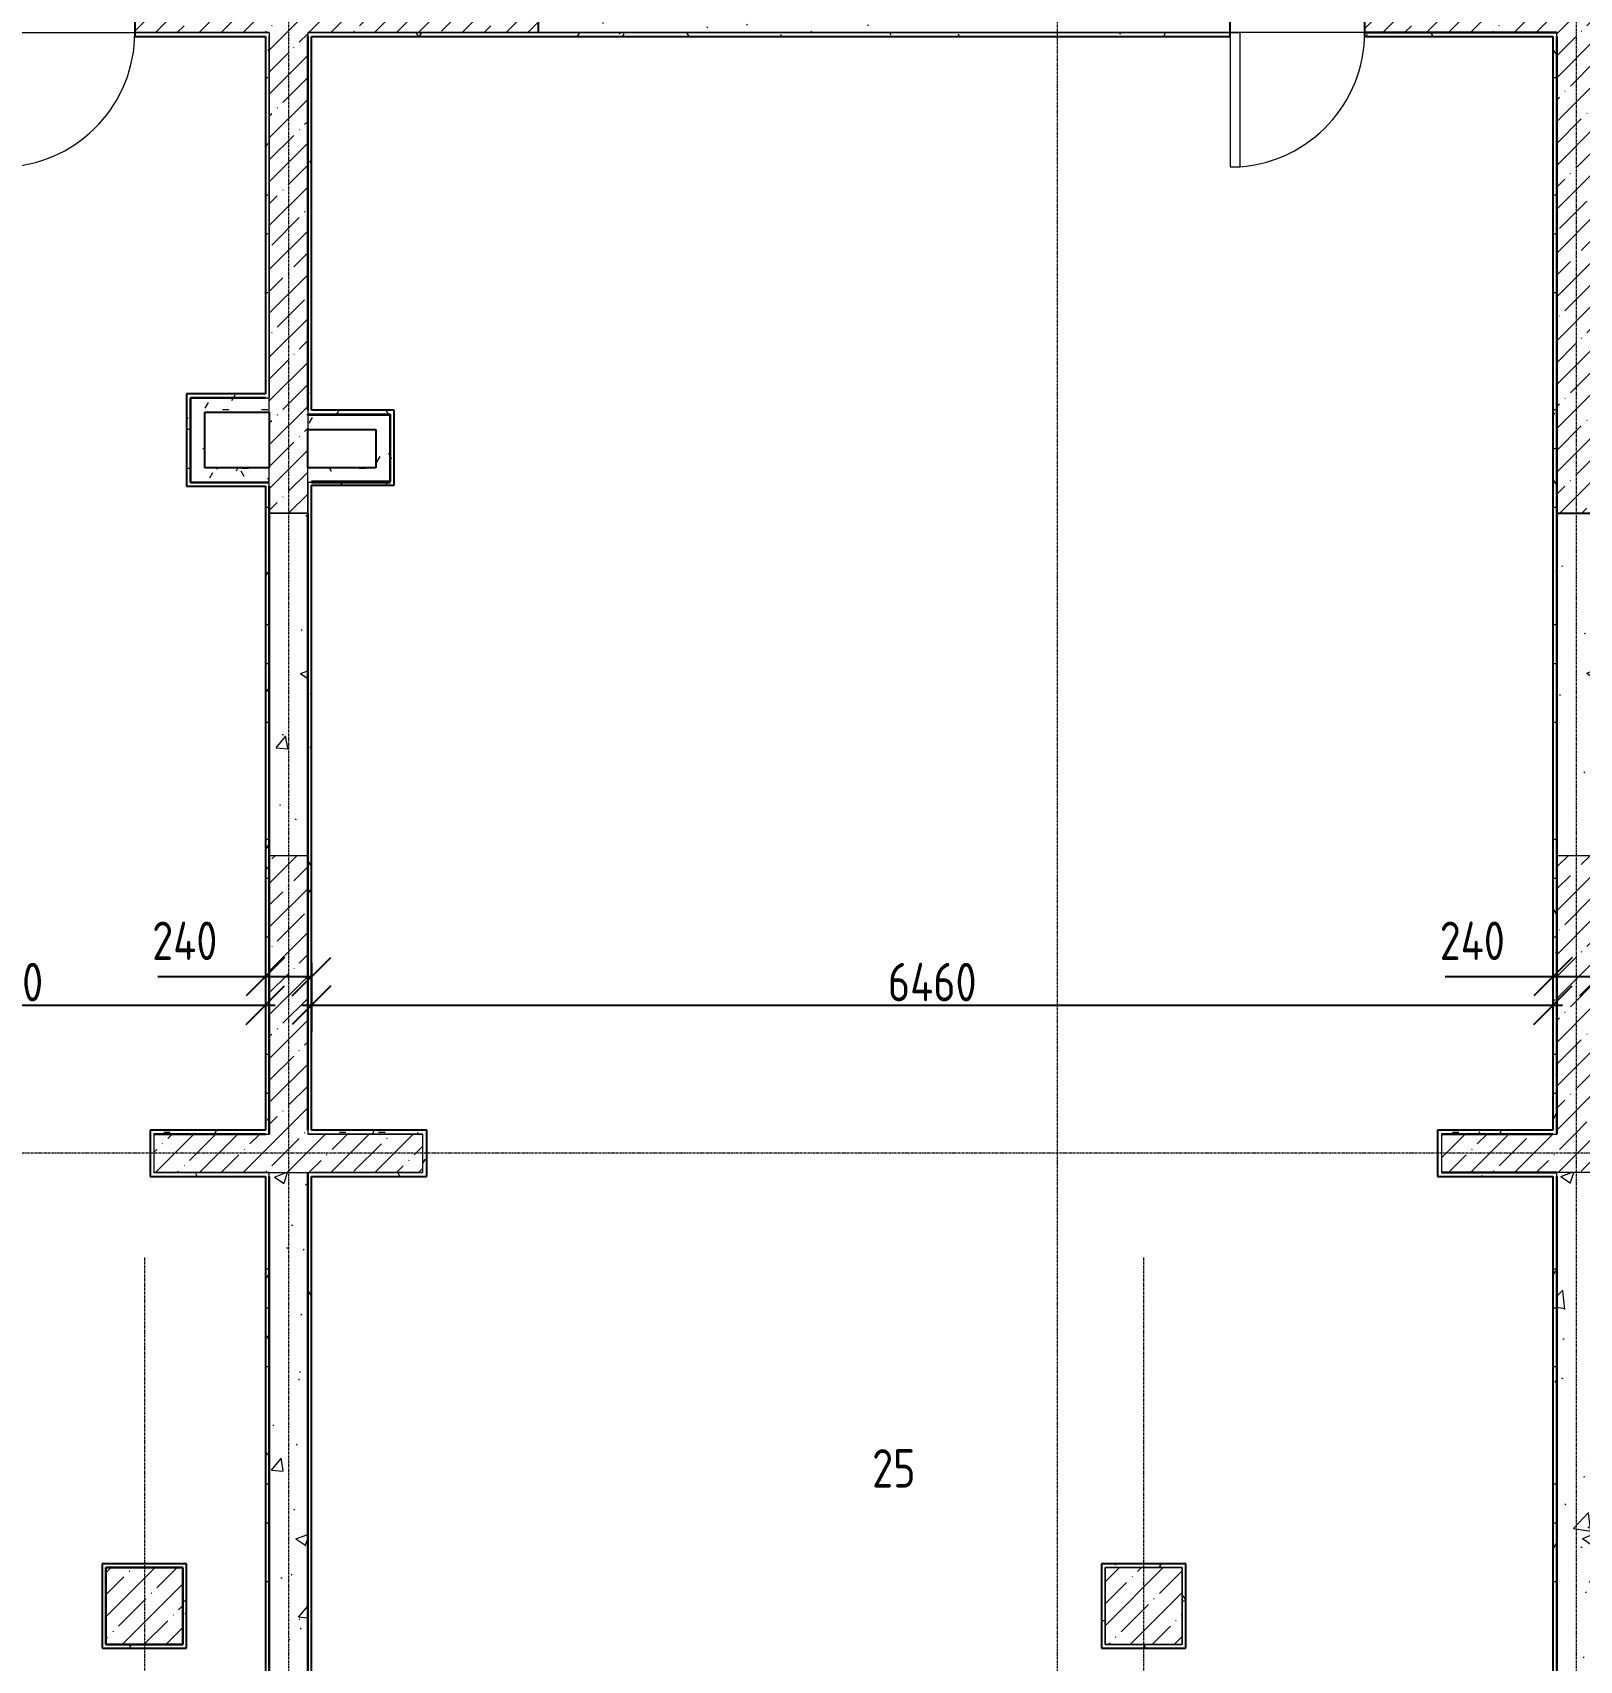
# Model space of a CAD drawing. Header units: millimetres. Extents: x -11854 to 4360091, y -19344 to 4989148.
# Drawn here: x 60791 to 68840, y 6279 to 14747 of the extents above; entities that cross this region are included whole.
import ezdxf

# ---------------------------------------------------------------- set-up
doc = ezdxf.new("R2010")
doc.units = ezdxf.units.MM
doc.linetypes.add('Линия сетки', pattern=[22.225, 12.7, -3.175, 3.175, -3.175])
doc.layers.get('0').update_dxf_attribs({"color": 254})
doc.layers.get('Defpoints').update_dxf_attribs({"color": 254})
for name, color, linetype, lineweight in [('A-ANNO-DIMS', 254, 'Continuous', 9), ('A-AREA-IDEN', 254, 'Continuous', 9), ('A-COLS', 254, 'Continuous', 9), ('A-DOOR', 254, 'Continuous', 9), ('A-WALL', 254, 'Continuous', 9), ('S-GRID', 254, 'Continuous', 9)]:
    doc.layers.add(name, color=color, linetype=linetype, lineweight=lineweight)
doc.styles.add('ISOCPEUR', font='isocpeur.ttf', dxfattribs={"width": 0.8, "height": 200})
doc.styles.add('ISOCPEUR_B', font='', dxfattribs={"width": 0.8, "height": 200})
doc.styles.get('ISOCPEUR_B').set_extended_font_data('ISOCPEUR', bold=True)
doc.dimstyles.new('2_0_мм_ISOCPEUR', dxfattribs={"dimscale": 304.8, "dimtxt": 199.196235, "dimasz": 0.656168, "dimexe": 0.459318, "dimexo": 0.625, "dimgap": 0.065617, "dimtad": 1, "dimdec": 0, "dimtxsty": 'ISOCPEUR', "dimblk1": 'OBLIQUE', "dimblk2": 'OBLIQUE', "dimsah": 1, "dimcen": 2.5, "dimdle": 0.164042, "dimazin": 3, "dimtfac": 1, "dimtix": 1, "dimtmove": 0, "dimatfit": 3, "dimfxl": 0.787402, "dimfxlon": 1, "dimtvp": 1, "dimarcsym": 2})
doc.dimstyles.new('2_0_мм_ISOCPEUR_1', dxfattribs={"dimscale": 304.8, "dimtxt": 199.196235, "dimasz": 0.656168, "dimexe": 0.459318, "dimexo": 0.625, "dimgap": 0.065617, "dimtad": 1, "dimdec": 0, "dimtxsty": 'ISOCPEUR', "dimblk1": 'OBLIQUE', "dimblk2": 'OBLIQUE', "dimsah": 1, "dimcen": 2.5, "dimdle": 0.164042, "dimazin": 3, "dimtfac": 1, "dimtix": 1, "dimtmove": 1, "dimatfit": 3, "dimfxl": 0.787402, "dimfxlon": 1, "dimtvp": 1, "dimarcsym": 2})
pattern_1 = [(45, (542041.67, 20914.14), (-114.049253, 114.049253), []), (45, (542155.72, 20914.14), (-114.049253, 114.049253), [201.613, -40.323, 3.353, -36.97])]
pattern_2 = [(50, (542041.7, 20914.14), (728.7365, -63.7558), [76.2, -838.2]), (355, (542041.7, 20914.14), (-140.9716, 764.2276), [60.96, -670.56]), (100.451, (542102.4, 20908.8), (587.77, 700.4668), [64.76, -712.36]), (46.184, (542041.7, 21117.3), (1084.3162, -168.171), [114.3, -1257.3]), (96.636, (542132, 21103.3), (949.61, 989.7098), [97.14, -1068.54]), (351.184, (542041.7, 21117.3), (949.6206, 989.7012), [91.44, -1005.84]), (21, (542143.3, 21066.54), (606.4579, -409.0606), [76.2, -838.2]), (326, (542143.3, 21066.54), (247.2083, 736.7529), [60.96, -670.56]), (71.451, (542193.8, 21032.46), (853.6683, 327.6855), [64.76, -712.36]), (37.5, (542041.67, 20914.14), (12.3547, 338.22012), [6.706, -655.726, 6.706, -674.014, -673.1]), (37.5, (542041.67, 20914.14), (12.3547, 338.22012), [-1343.152, 6.706, -666.394]), (7.5, (542041.67, 20914.14), (267.27887, 400.72213), [6.706, -381.406, 6.706, -640.486, -256.54]), (7.5, (542041.67, 20914.14), (267.27887, 400.72213), [-1035.304, 6.706, -249.834]), (327.5, (541815.1, 20914.14), (542.36333, -22.91534), [6.706, -247.294, 6.706, -785.774, -1051.56]), (327.5, (541815.1, 20914.14), (542.36333, -22.91534), [-1046.48, 6.706, -1044.854]), (317.5, (541713.5, 20914.14), (592.51696, 101.7071), [6.706, -323.494, 6.706, -519.582, -746.76]), (317.5, (541713.5, 20914.14), (592.51696, 101.7071), [-856.488, 6.706, -740.054])]
pattern_3 = [(0, (542041.67, 20914.14), (406.4, 101.6), [33.528, -271.272, 33.528, -271.272, -1625.6]), (0, (542041.67, 20914.14), (406.4, 101.6), [-609.6, 33.528, -576.072, 33.528, -271.272, -711.2]), (0, (542041.67, 20914.14), (406.4, 101.6), [-1524, 33.528, -169.672, 33.528, -474.472]), (120, (542194.07, 20964.94), (-291.18818, 301.152724), [33.528, -271.272, 33.528, -1896.872]), (120, (542194.07, 20964.94), (-291.18818, 301.152724), [-338.328, -271.272, 33.528, -576.072, -1016]), (120, (542194.07, 20964.94), (-291.18818, 301.152724), [-1219.2, 33.528, -271.272, 33.528, -677.672]), (120, (542194.07, 20964.94), (-291.18818, 301.152724), [-1557.528, -169.672, 33.528, -474.472]), (240, (542244.87, 21168.14), (-115.21182, -402.752724), [33.528, -271.272, 33.528, -1896.872]), (240, (542244.87, 21168.14), (-115.21182, -402.752724), [-338.328, -271.272, 33.528, -576.072, -1016]), (240, (542244.87, 21168.14), (-115.21182, -402.752724), [-1219.2, 33.528, -271.272, 33.528, -677.672]), (240, (542244.87, 21168.14), (-115.21182, -402.752724), [-1557.528, -169.672, 33.528, -474.472])]

# ---------------------------------------------------------------- blocks, each defined once
blk = doc.blocks.new('Одиночные-Щитовые - Дверной блок внутренний глухой ДГ 21х7 Л-4592465-1Б')
at = {"layer": 'A-DOOR', "lineweight": 18}
for p, q in [((299, 100), (299, 798.1)), ((350, 798.1), (299, 798.1)), ((350, 100), (350, 798.1)), ((350, 100), (299, 100))]:
    blk.add_line(p, q, dxfattribs=at)
at = {"layer": 'A-DOOR'}
blk.add_arc((350, 100), 700, 94.17811, 180, dxfattribs=at)
blk = doc.blocks.new('Одиночные-Щитовые - Дверной блок внутренний глухой ДГ 21х7 Л-4429184-1Б')
at = {"layer": 'A-DOOR', "lineweight": 18}
for p, q in [((299, 100), (299, 798.1)), ((350, 798.1), (299, 798.1)), ((350, 100), (350, 798.1)), ((350, 100), (299, 100))]:
    blk.add_line(p, q, dxfattribs=at)
at = {"layer": 'A-DOOR'}
blk.add_arc((350, 100), 700, 94.17811, 180, dxfattribs=at)
blk = doc.blocks.new('_Oblique')
at = {"color": 0, "linetype": 'ByBlock', "lineweight": -2}
blk.add_line((-0.5, -0.5), (0.5, 0.5), dxfattribs=at)
blk = doc.blocks.new('*D780')
at = {"layer": 'A-ANNO-DIMS', "color": 0, "lineweight": -2, "transparency": 16777216}
for p, q in [((62002.5, 9909.1), (62002.5, 9548.1)), ((59242.5, 9467.2), (59242.5, 9828.1)), ((59192.5, 9688.1), (62052.5, 9688.1))]:
    blk.add_line(p, q, dxfattribs=at)
at = {"layer": 'Defpoints', "color": 0, "transparency": 16777216}
for p in [(62002.5, 9928.1), (62002.5, 9688.1), (59242.5, 9448.1)]:
    blk.add_point(p, dxfattribs=at)
at = {"layer": 'A-ANNO-DIMS', "color": 0, "lineweight": -2, "transparency": 16777216, "xscale": 200, "yscale": 200, "zscale": 200, "rotation": 180}
blk.add_blockref('_Oblique', (59242.5, 9688.1), dxfattribs=at)
at = {"layer": 'A-ANNO-DIMS', "color": 0, "lineweight": -2, "transparency": 16777216, "xscale": 200, "yscale": 200, "zscale": 200}
blk.add_blockref('_Oblique', (62002.5, 9688.1), dxfattribs=at)
at = {"layer": 'A-ANNO-DIMS', "color": 0, "transparency": 16777216, "insert": (60622.5, 9808.1), "char_height": 200, "width": 533.233, "attachment_point": 5, "style": 'ISOCPEUR'}
blk.add_mtext('\\A1;2760', dxfattribs=at)
blk = doc.blocks.new('*D781')
at = {"layer": 'A-ANNO-DIMS', "color": 0, "lineweight": -2, "transparency": 16777216}
for p, q in [((62002.5, 9909.1), (62002.5, 9696.1)), ((62242.5, 9909.1), (62242.5, 9696.1)), ((62002.5, 9836.1), (61442.5, 9836.1)), ((62242.5, 9836.1), (61952.5, 9836.1))]:
    blk.add_line(p, q, dxfattribs=at)
at = {"layer": 'Defpoints', "color": 0, "transparency": 16777216}
for p in [(62002.5, 9928.1), (62242.5, 9928.1), (62242.5, 9836.1)]:
    blk.add_point(p, dxfattribs=at)
at = {"layer": 'A-ANNO-DIMS', "color": 0, "lineweight": -2, "transparency": 16777216, "xscale": 200, "yscale": 200, "zscale": 200, "rotation": 180}
blk.add_blockref('_Oblique', (62002.5, 9836.1), dxfattribs=at)
at = {"layer": 'A-ANNO-DIMS', "color": 0, "lineweight": -2, "transparency": 16777216, "xscale": 200, "yscale": 200, "zscale": 200}
blk.add_blockref('_Oblique', (62242.5, 9836.1), dxfattribs=at)
at = {"layer": 'A-ANNO-DIMS', "color": 0, "transparency": 16777216, "insert": (61413.3, 10122.8), "char_height": 200, "width": 418.312, "attachment_point": 1, "line_spacing_factor": 1.149209, "style": 'ISOCPEUR'}
blk.add_mtext('\\A1;240', dxfattribs=at)
blk = doc.blocks.new('*D782')
at = {"layer": 'A-ANNO-DIMS', "color": 0, "lineweight": -2, "transparency": 16777216}
for p, q in [((62242.5, 9909.1), (62242.5, 9548.1)), ((68702.5, 9909.1), (68702.5, 9548.1)), ((62192.5, 9688.1), (68752.5, 9688.1))]:
    blk.add_line(p, q, dxfattribs=at)
at = {"layer": 'Defpoints', "color": 0, "transparency": 16777216}
for p in [(62242.5, 9928.1), (68702.5, 9928.1), (68702.5, 9688.1)]:
    blk.add_point(p, dxfattribs=at)
at = {"layer": 'A-ANNO-DIMS', "color": 0, "lineweight": -2, "transparency": 16777216, "xscale": 200, "yscale": 200, "zscale": 200, "rotation": 180}
blk.add_blockref('_Oblique', (62242.5, 9688.1), dxfattribs=at)
at = {"layer": 'A-ANNO-DIMS', "color": 0, "lineweight": -2, "transparency": 16777216, "xscale": 200, "yscale": 200, "zscale": 200}
blk.add_blockref('_Oblique', (68702.5, 9688.1), dxfattribs=at)
at = {"layer": 'A-ANNO-DIMS', "color": 0, "transparency": 16777216, "insert": (65472.5, 9808.1), "char_height": 200, "width": 551.62, "attachment_point": 5, "style": 'ISOCPEUR'}
blk.add_mtext('\\A1;6460', dxfattribs=at)
blk = doc.blocks.new('*D783')
at = {"layer": 'A-ANNO-DIMS', "color": 0, "lineweight": -2, "transparency": 16777216}
for p, q in [((68702.5, 9909.1), (68702.5, 9696.1)), ((68942.5, 9909.1), (68942.5, 9696.1)), ((68702.5, 9836.1), (68142.5, 9836.1)), ((68942.5, 9836.1), (68652.5, 9836.1))]:
    blk.add_line(p, q, dxfattribs=at)
at = {"layer": 'Defpoints', "color": 0, "transparency": 16777216}
for p in [(68702.5, 9928.1), (68942.5, 9928.1), (68942.5, 9836.1)]:
    blk.add_point(p, dxfattribs=at)
at = {"layer": 'A-ANNO-DIMS', "color": 0, "lineweight": -2, "transparency": 16777216, "xscale": 200, "yscale": 200, "zscale": 200, "rotation": 180}
blk.add_blockref('_Oblique', (68702.5, 9836.1), dxfattribs=at)
at = {"layer": 'A-ANNO-DIMS', "color": 0, "lineweight": -2, "transparency": 16777216, "xscale": 200, "yscale": 200, "zscale": 200}
blk.add_blockref('_Oblique', (68942.5, 9836.1), dxfattribs=at)
at = {"layer": 'A-ANNO-DIMS', "color": 0, "transparency": 16777216, "insert": (68113.3, 10122.8), "char_height": 200, "width": 418.312, "attachment_point": 1, "line_spacing_factor": 1.149209, "style": 'ISOCPEUR'}
blk.add_mtext('\\A1;240', dxfattribs=at)

msp = doc.modelspace()

# ---------------------------------------------------------------- hatches: boundary and pattern name
at = {"layer": 'A-COLS'}
h = msp.add_hatch(dxfattribs=at)
h.set_pattern_fill('FP_1', color=8, style=0, pattern_type=2)
h.set_pattern_definition(pattern_1)
h.paths.add_polyline_path([(61572.6, 6362.4), (61572.6, 6762.4), (61172.6, 6762.4), (61172.6, 6362.4)])
at = {"layer": 'A-WALL'}
h = msp.add_hatch(dxfattribs=at)
h.set_pattern_fill('FP_1', color=8, style=0, pattern_type=2)
h.set_pattern_definition(pattern_1)
h.paths.add_polyline_path([(53272.6, 14747.4), (55522.6, 14747.4), (55522.6, 14947.4), (53272.6, 14947.4)])
h.paths.add_polyline_path([(55722.6, 14747.4), (60622.6, 14747.4), (60622.6, 14947.4), (55722.6, 14947.4)])
h.paths.add_polyline_path([(61322.6, 14747.4), (63422.6, 14747.4), (63422.6, 14947.4), (61322.6, 14947.4)])
h = msp.add_hatch(dxfattribs=at)
h.set_pattern_fill('FP_2', color=8, style=0, pattern_type=2)
h.set_pattern_definition(pattern_2)
h.paths.add_polyline_path([(63422.6, 14747.4), (67022.6, 14747.4), (67022.6, 14947.4), (63422.6, 14947.4)])
h = msp.add_hatch(dxfattribs=at)
h.set_pattern_fill('FP_1', color=8, style=0, pattern_type=2)
h.set_pattern_definition(pattern_1)
h.paths.add_polyline_path([(67722.6, 14747.4), (70822.6, 14747.4), (70822.6, 14947.4), (67722.6, 14947.4)])
h.paths.add_polyline_path([(71522.6, 14747.4), (75422.6, 14747.4), (75422.6, 14947.4), (71522.6, 14947.4)])
h.paths.add_polyline_path([(76122.6, 14747.4), (77622.6, 14747.4), (77622.6, 14947.4), (76122.6, 14947.4)])
h = msp.add_hatch(dxfattribs=at)
h.set_pattern_fill('FP_5', color=8, style=0, pattern_type=2)
h.set_pattern_definition(pattern_3)
h.paths.add_polyline_path([(62002.5, 14727.4), (62022.6, 14727.4), (62022.6, 14747.4), (61322.6, 14747.4), (61322.6, 14727.4), (61987.4, 14727.4)])
h.paths.add_polyline_path([(60524.6, 14727.4), (60622.6, 14727.4), (60622.6, 14747.4), (57842.5, 14747.4), (57842.5, 14727.4), (59354.4, 14727.4)])
h = msp.add_hatch(dxfattribs=at)
h.set_pattern_fill('FP_1', color=8, style=0, pattern_type=2)
h.set_pattern_definition(pattern_1)
h.paths.add_polyline_path([(62022.6, 12247.4), (62222.6, 12247.4), (62222.6, 14747.4), (62022.6, 14747.4), (62022.6, 12387.4)])
h = msp.add_hatch(dxfattribs=at)
h.set_pattern_fill('FP_5', color=8, style=0, pattern_type=2)
h.set_pattern_definition(pattern_3)
h.paths.add_polyline_path([(68722.6, 14727.4), (68722.6, 14747.4), (67722.6, 14747.4), (67722.6, 14727.4), (68716.4, 14727.4)])
h.paths.add_polyline_path([(67022.6, 14727.4), (67022.6, 14747.4), (62222.6, 14747.4), (62222.6, 14727.4), (66375.9, 14727.4)])
h = msp.add_hatch(dxfattribs=at)
h.set_pattern_fill('FP_1', color=8, style=0, pattern_type=2)
h.set_pattern_definition(pattern_1)
h.paths.add_polyline_path([(68722.6, 12247.4), (68922.6, 12247.4), (68922.6, 14747.4), (68722.6, 14747.4), (68722.6, 13973.3)])
h = msp.add_hatch(dxfattribs=at)
h.set_pattern_fill('FP_5', color=8, style=0, pattern_type=2)
h.set_pattern_definition(pattern_3)
h.paths.add_polyline_path([(62002.5, 12847.4), (62022.5, 12847.4), (62022.5, 14727.4), (62002.5, 14727.4), (62002.5, 12867.4)])
h = msp.add_hatch(dxfattribs=at)
h.set_pattern_fill('FP_5', color=8, style=0, pattern_type=2)
h.set_pattern_definition(pattern_3)
h.paths.add_polyline_path([(62242.5, 12782.4), (62242.5, 14727.4), (62222.5, 14727.4), (62222.5, 12782.4)])
h = msp.add_hatch(dxfattribs=at)
h.set_pattern_fill('FP_5', color=8, style=0, pattern_type=2)
h.set_pattern_definition(pattern_3)
h.paths.add_polyline_path([(68702.5, 9017.4), (68722.5, 9017.4), (68722.5, 14727.4), (68702.5, 14727.4), (68702.5, 9037.4)])
h = msp.add_hatch(dxfattribs=at)
h.set_pattern_fill('FP_5', color=8, style=0, pattern_type=2)
h.set_pattern_definition(pattern_3)
h.paths.add_polyline_path([(61592.5, 12847.4), (62002.5, 12847.4), (62002.5, 12867.4), (61592.5, 12867.4)])
h = msp.add_hatch(dxfattribs=at)
h.set_pattern_fill('FP_5', color=8, style=0, pattern_type=2)
h.set_pattern_definition(pattern_3)
h.paths.add_polyline_path([(61612.5, 12387.4), (61612.5, 12847.4), (61592.5, 12847.4), (61592.5, 12387.4)])
h = msp.add_hatch(dxfattribs=at)
h.set_pattern_fill('FP_5', color=8, style=0, pattern_type=2)
h.set_pattern_definition(pattern_3)
h.paths.add_polyline_path([(61612.3, 12482.4), (61687.3, 12482.4), (61687.3, 12847.4), (61612.3, 12847.4)])
h = msp.add_hatch(dxfattribs=at)
h.set_pattern_fill('FP_5', color=8, style=0, pattern_type=2)
h.set_pattern_definition(pattern_3)
h.paths.add_polyline_path([(61687.3, 12772.4), (62022.6, 12772.4), (62022.6, 12847.4), (61687.3, 12847.4)])
h = msp.add_hatch(dxfattribs=at)
h.set_pattern_fill('FP_5', color=8, style=0, pattern_type=2)
h.set_pattern_definition(pattern_3)
h.paths.add_polyline_path([(62652.5, 12762.4), (62652.5, 12782.4), (62222.6, 12782.4), (62222.6, 12762.4), (62280, 12762.4)])
h = msp.add_hatch(dxfattribs=at)
h.set_pattern_fill('FP_5', color=8, style=0, pattern_type=2)
h.set_pattern_definition(pattern_3)
h.paths.add_polyline_path([(62222.6, 12682.4), (62652.3, 12682.4), (62652.3, 12757.4), (62222.6, 12757.4)])
h = msp.add_hatch(dxfattribs=at)
h.set_pattern_fill('FP_5', color=8, style=0, pattern_type=2)
h.set_pattern_definition(pattern_3)
h.paths.add_polyline_path([(62652.5, 12412.4), (62672.5, 12412.4), (62672.5, 12782.4), (62652.5, 12782.4), (62652.5, 12762.4)])
h = msp.add_hatch(dxfattribs=at)
h.set_pattern_fill('FP_5', color=8, style=0, pattern_type=2)
h.set_pattern_definition(pattern_3)
h.paths.add_polyline_path([(62577.3, 12407.4), (62652.3, 12407.4), (62652.3, 12682.4), (62577.3, 12682.4), (62577.3, 12482.4)])
h = msp.add_hatch(dxfattribs=at)
h.set_pattern_fill('FP_5', color=8, style=0, pattern_type=2)
h.set_pattern_definition(pattern_3)
h.paths.add_polyline_path([(61612.3, 12407.4), (62022.6, 12407.4), (62022.6, 12482.4), (61612.3, 12482.4)])
h = msp.add_hatch(dxfattribs=at)
h.set_pattern_fill('FP_5', color=8, style=0, pattern_type=2)
h.set_pattern_definition(pattern_3)
h.paths.add_polyline_path([(62222.6, 12407.4), (62577.3, 12407.4), (62577.3, 12482.4), (62222.6, 12482.4)])
h = msp.add_hatch(dxfattribs=at)
h.set_pattern_fill('FP_5', color=8, style=0, pattern_type=2)
h.set_pattern_definition(pattern_3)
h.paths.add_polyline_path([(62002.5, 9017.4), (62022.5, 9017.4), (62022.5, 12387.4), (62002.5, 12387.4), (62002.5, 9037.4)])
h = msp.add_hatch(dxfattribs=at)
h.set_pattern_fill('FP_5', color=8, style=0, pattern_type=2)
h.set_pattern_definition(pattern_3)
h.paths.add_polyline_path([(62242.5, 9037.4), (62242.5, 12407.4), (62222.5, 12407.4), (62222.5, 9037.4)])
h = msp.add_hatch(dxfattribs=at)
h.set_pattern_fill('FP_5', color=8, style=0, pattern_type=2)
h.set_pattern_definition(pattern_3)
h.paths.add_polyline_path([(62672.5, 12392.4), (62672.5, 12412.4), (62242.5, 12412.4), (62242.5, 12392.4), (62280, 12392.4)])
h = msp.add_hatch(dxfattribs=at)
h.set_pattern_fill('FP_2', color=8, style=0, pattern_type=2)
h.set_pattern_definition(pattern_2)
h.paths.add_polyline_path([(62022.6, 10467.4), (62222.6, 10467.4), (62222.6, 12247.4), (62022.6, 12247.4), (62022.6, 12004.2)])
h = msp.add_hatch(dxfattribs=at)
h.set_pattern_fill('FP_2', color=8, style=0, pattern_type=2)
h.set_pattern_definition(pattern_2)
h.paths.add_polyline_path([(68922.6, 10467.4), (68922.6, 12247.4), (68722.6, 12247.4), (68722.6, 10467.4)])
h = msp.add_hatch(dxfattribs=at)
h.set_pattern_fill('FP_1', color=8, style=0, pattern_type=2)
h.set_pattern_definition(pattern_1)
h.paths.add_polyline_path([(62022.6, 9017.4), (62222.6, 9017.4), (62222.6, 10467.4), (62022.6, 10467.4), (62022.6, 9050.5)])
h = msp.add_hatch(dxfattribs=at)
h.set_pattern_fill('FP_1', color=8, style=0, pattern_type=2)
h.set_pattern_definition(pattern_1)
h.paths.add_polyline_path([(68722.6, 9017.4), (68922.6, 9017.4), (68922.6, 10467.4), (68722.6, 10467.4), (68722.6, 9050.5)])
h = msp.add_hatch(dxfattribs=at)
h.set_pattern_fill('FP_5', color=8, style=0, pattern_type=2)
h.set_pattern_definition(pattern_3)
h.paths.add_polyline_path([(61694.9, 9017.4), (62002.5, 9017.4), (62002.5, 9037.4), (61402.5, 9037.4), (61402.5, 9017.4), (61422.5, 9017.4)])
h = msp.add_hatch(dxfattribs=at)
h.set_pattern_fill('FP_1', color=8, style=0, pattern_type=2)
h.set_pattern_definition(pattern_1)
h.paths.add_polyline_path([(61422.5, 8817.4), (62822.5, 8817.4), (62822.5, 9017.4), (61422.5, 9017.4)])
h = msp.add_hatch(dxfattribs=at)
h.set_pattern_fill('FP_5', color=8, style=0, pattern_type=2)
h.set_pattern_definition(pattern_3)
h.paths.add_polyline_path([(62822.5, 9017.4), (62822.5, 9037.4), (62222.6, 9037.4), (62222.6, 9017.4), (62280, 9017.4)])
h = msp.add_hatch(dxfattribs=at)
h.set_pattern_fill('FP_5', color=8, style=0, pattern_type=2)
h.set_pattern_definition(pattern_3)
h.paths.add_polyline_path([(62822.5, 8817.4), (62842.5, 8817.4), (62842.5, 9037.4), (62822.5, 9037.4), (62822.5, 9017.4)])
h = msp.add_hatch(dxfattribs=at)
h.set_pattern_fill('FP_5', color=8, style=0, pattern_type=2)
h.set_pattern_definition(pattern_3)
h.paths.add_polyline_path([(68131.2, 9017.4), (68702.5, 9017.4), (68702.5, 9037.4), (68102.5, 9037.4), (68102.5, 9017.4), (68122.5, 9017.4)])
h = msp.add_hatch(dxfattribs=at)
h.set_pattern_fill('FP_1', color=8, style=0, pattern_type=2)
h.set_pattern_definition(pattern_1)
h.paths.add_polyline_path([(68122.5, 8817.4), (69522.5, 8817.4), (69522.5, 9017.4), (68122.5, 9017.4)])
h = msp.add_hatch(dxfattribs=at)
h.set_pattern_fill('FP_5', color=8, style=0, pattern_type=2)
h.set_pattern_definition(pattern_3)
h.paths.add_polyline_path([(62022.6, 8797.4), (62022.6, 8817.4), (61422.5, 8817.4), (61422.5, 8797.4), (62002.5, 8797.4)])
h = msp.add_hatch(dxfattribs=at)
h.set_pattern_fill('FP_2', color=8, style=0, pattern_type=2)
h.set_pattern_definition(pattern_2)
h.paths.add_polyline_path([(62222.6, 2222.4), (62222.6, 8817.4), (62022.6, 8817.4), (62022.6, 2222.4)])
h = msp.add_hatch(dxfattribs=at)
h.set_pattern_fill('FP_5', color=8, style=0, pattern_type=2)
h.set_pattern_definition(pattern_3)
h.paths.add_polyline_path([(62222.5, 2242.4), (62242.5, 2242.4), (62242.5, 8817.4), (62222.5, 8817.4), (62222.5, 4127.7)])
h = msp.add_hatch(dxfattribs=at)
h.set_pattern_fill('FP_5', color=8, style=0, pattern_type=2)
h.set_pattern_definition(pattern_3)
h.paths.add_polyline_path([(62842.5, 8797.4), (62842.5, 8817.4), (62242.5, 8817.4), (62242.5, 8797.4), (62280, 8797.4)])
h = msp.add_hatch(dxfattribs=at)
h.set_pattern_fill('FP_5', color=8, style=0, pattern_type=2)
h.set_pattern_definition(pattern_3)
h.paths.add_polyline_path([(68702.5, 8797.4), (68722.6, 8797.4), (68722.6, 8817.4), (68122.5, 8817.4), (68122.5, 8797.4), (68131.2, 8797.4)])
h = msp.add_hatch(dxfattribs=at)
h.set_pattern_fill('FP_2', color=8, style=0, pattern_type=2)
h.set_pattern_definition(pattern_2)
h.paths.add_polyline_path([(68922.6, 2222.4), (68922.6, 8817.4), (68722.6, 8817.4), (68722.6, 2222.4)])
h = msp.add_hatch(dxfattribs=at)
h.set_pattern_fill('FP_5', color=8, style=0, pattern_type=2)
h.set_pattern_definition(pattern_3)
h.paths.add_polyline_path([(62002.5, 2222.4), (62022.5, 2222.4), (62022.5, 8797.4), (62002.5, 8797.4), (62002.5, 2242.4)])
h = msp.add_hatch(dxfattribs=at)
h.set_pattern_fill('FP_5', color=8, style=0, pattern_type=2)
h.set_pattern_definition(pattern_3)
h.paths.add_polyline_path([(68722.5, 2222.4), (68722.5, 8797.4), (68702.5, 8797.4), (68702.5, 2222.4)])
h = msp.add_hatch(dxfattribs=at)
h.set_pattern_fill('FP_5', color=8, style=0, pattern_type=2)
h.set_pattern_definition(pattern_3)
h.paths.add_polyline_path([(66772.6, 6762.4), (66792.6, 6762.4), (66792.6, 6782.4), (66352.6, 6782.4), (66352.6, 6762.4), (66375.9, 6762.4)])
h = msp.add_hatch(dxfattribs=at)
h.set_pattern_fill('FP_5', color=8, style=0, pattern_type=2)
h.set_pattern_definition(pattern_3)
h.paths.add_polyline_path([(61172.6, 6342.4), (61172.6, 6762.4), (61152.6, 6762.4), (61152.6, 6342.4)])
h = msp.add_hatch(dxfattribs=at)
h.set_pattern_fill('FP_5', color=8, style=0, pattern_type=2)
h.set_pattern_definition(pattern_3)
h.paths.add_polyline_path([(61592.6, 6362.4), (61592.6, 6762.4), (61572.6, 6762.4), (61572.6, 6362.4)])
h = msp.add_hatch(dxfattribs=at)
h.set_pattern_fill('FP_5', color=8, style=0, pattern_type=2)
h.set_pattern_definition(pattern_3)
h.paths.add_polyline_path([(66352.6, 6342.4), (66372.6, 6342.4), (66372.6, 6762.4), (66352.6, 6762.4)])
h = msp.add_hatch(dxfattribs=at)
h.set_pattern_fill('FP_1', color=8, style=0, pattern_type=2)
h.set_pattern_definition(pattern_1)
h.paths.add_polyline_path([(66772.6, 6362.4), (66772.6, 6762.4), (66372.6, 6762.4), (66372.6, 6362.4), (66375.9, 6362.4)])
h = msp.add_hatch(dxfattribs=at)
h.set_pattern_fill('FP_5', color=8, style=0, pattern_type=2)
h.set_pattern_definition(pattern_3)
h.paths.add_polyline_path([(66772.6, 6362.4), (66792.6, 6362.4), (66792.6, 6762.4), (66772.6, 6762.4)])
h = msp.add_hatch(dxfattribs=at)
h.set_pattern_fill('FP_5', color=8, style=0, pattern_type=2)
h.set_pattern_definition(pattern_3)
h.paths.add_polyline_path([(61172.6, 6342.4), (61592.6, 6342.4), (61592.6, 6362.4), (61172.6, 6362.4)])
h = msp.add_hatch(dxfattribs=at)
h.set_pattern_fill('FP_5', color=8, style=0, pattern_type=2)
h.set_pattern_definition(pattern_3)
h.paths.add_polyline_path([(66372.6, 6342.4), (66792.6, 6342.4), (66792.6, 6362.4), (66372.6, 6362.4)])

# ---------------------------------------------------------------- linework, layer by layer
at = {"layer": 'A-COLS', "color": 8, "lineweight": 25}
for p, q in [((61572.6, 6762.4), (61172.6, 6762.4)), ((61172.6, 6762.4), (61172.6, 6362.4)), ((61572.6, 6362.4), (61572.6, 6762.4)), ((61172.6, 6362.4), (61572.6, 6362.4))]:
    msp.add_line(p, q, dxfattribs=at)
at = {"layer": 'A-WALL', "color": 8, "lineweight": 25}
for p, q in [((61322.6, 14947.4), (61322.6, 14747.4)), ((63422.6, 14947.4), (63422.6, 14747.4)), ((67022.6, 14747.4), (67022.6, 14947.4)), ((67722.6, 14947.4), (67722.6, 14747.4)), ((61322.6, 14747.4), (61322.6, 14727.4)), ((67022.6, 14727.4), (67022.6, 14747.4)), ((67722.6, 14747.4), (68722.6, 14747.4)), ((68722.6, 14747.4), (67722.6, 14747.4)), ((67722.6, 14747.4), (67722.6, 14727.4)), ((61322.6, 14727.4), (62002.5, 14727.4)), ((62002.5, 14727.4), (62002.5, 12867.4)), ((62222.5, 14727.4), (62222.5, 12782.4)), ((62222.6, 12782.4), (62222.6, 14727.4)), ((62242.5, 14727.4), (67022.6, 14727.4)), ((62242.5, 12782.4), (62242.5, 14727.4)), ((67722.6, 14727.4), (68702.5, 14727.4)), ((68702.5, 14727.4), (68702.5, 9037.4)), ((68722.5, 9017.4), (68722.5, 14727.4)), ((68722.6, 14727.4), (68722.6, 10467.4)), ((62002.5, 12867.4), (61592.5, 12867.4)), ((61592.5, 12867.4), (61592.5, 12387.4)), ((61612.3, 12847.4), (61612.3, 12407.4)), ((62002.5, 12847.4), (61612.3, 12847.4)), ((61612.5, 12847.4), (62002.5, 12847.4)), ((61612.5, 12407.4), (61612.5, 12847.4)), ((61687.3, 12482.4), (61687.3, 12772.4)), ((61687.3, 12772.4), (62022.6, 12772.4)), ((62022.6, 12772.4), (62022.6, 12482.4)), ((62222.6, 12757.4), (62222.6, 12762.4)), ((62222.6, 12762.4), (62652.5, 12762.4)), ((62652.3, 12757.4), (62222.6, 12757.4)), ((62672.5, 12782.4), (62242.5, 12782.4)), ((62652.3, 12407.4), (62652.3, 12757.4)), ((62652.5, 12762.4), (62652.5, 12412.4)), ((62672.5, 12392.4), (62672.5, 12782.4)), ((62222.6, 12482.4), (62222.6, 12682.4)), ((62222.6, 12682.4), (62577.3, 12682.4)), ((62577.3, 12682.4), (62577.3, 12482.4)), ((62022.6, 12482.4), (61687.3, 12482.4)), ((62577.3, 12482.4), (62222.6, 12482.4)), ((61592.5, 12387.4), (62002.5, 12387.4)), ((61612.3, 12407.4), (62022.6, 12407.4)), ((62022.6, 12407.4), (61612.5, 12407.4)), ((62002.5, 12387.4), (62002.5, 9037.4)), ((62022.5, 9017.4), (62022.5, 12387.4)), ((62022.6, 12387.4), (62022.6, 12247.4)), ((62652.5, 12412.4), (62242.5, 12412.4)), ((62242.5, 12412.4), (62242.5, 12407.4)), ((62242.5, 12407.4), (62652.3, 12407.4)), ((62242.5, 9037.4), (62242.5, 12392.4)), ((62242.5, 12392.4), (62672.5, 12392.4)), ((62022.6, 12247.4), (62022.6, 10467.4)), ((62222.5, 12247.4), (62222.5, 9037.4)), ((62222.6, 10467.4), (62222.6, 12247.4)), ((68722.6, 12247.4), (68922.6, 12247.4)), ((62022.6, 10467.4), (62022.6, 9017.4)), ((62222.6, 9037.4), (62222.6, 10467.4)), ((68722.6, 10467.4), (68722.6, 9017.4)), ((62002.5, 9037.4), (61402.5, 9037.4)), ((61402.5, 9037.4), (61402.5, 8797.4)), ((62002.5, 9017.4), (61422.5, 9017.4)), ((61422.5, 9017.4), (62002.5, 9017.4)), ((62842.5, 9037.4), (62242.5, 9037.4)), ((62842.5, 8797.4), (62842.5, 9037.4)), ((68702.5, 9037.4), (68102.5, 9037.4)), ((68102.5, 9037.4), (68102.5, 8797.4)), ((68702.5, 9017.4), (68122.5, 9017.4)), ((68122.5, 9017.4), (68702.5, 9017.4)), ((62222.5, 8817.4), (62222.5, 2242.4)), ((62222.6, 2242.4), (62222.6, 8817.4)), ((68122.5, 8817.4), (68722.6, 8817.4)), ((68722.6, 8817.4), (68122.5, 8817.4)), ((61402.5, 8797.4), (62002.5, 8797.4)), ((62002.5, 8797.4), (62002.5, 2242.4)), ((62022.5, 2222.4), (62022.5, 8797.4)), ((62022.6, 8797.4), (62022.6, 2222.4)), ((62242.5, 2242.4), (62242.5, 8797.4)), ((62242.5, 8797.4), (62842.5, 8797.4)), ((68102.5, 8797.4), (68702.5, 8797.4)), ((68702.5, 8797.4), (68702.5, 2242.4)), ((68722.5, 2222.4), (68722.5, 8797.4)), ((68722.6, 8797.4), (68722.6, 2222.4)), ((61592.6, 6782.4), (61152.6, 6782.4)), ((61152.6, 6782.4), (61152.6, 6342.4)), ((61592.6, 6342.4), (61592.6, 6782.4)), ((66792.6, 6782.4), (66352.6, 6782.4)), ((66352.6, 6782.4), (66352.6, 6342.4)), ((66792.6, 6342.4), (66792.6, 6782.4)), ((61172.6, 6762.4), (61572.6, 6762.4)), ((61172.6, 6362.4), (61172.6, 6762.4)), ((61572.6, 6762.4), (61572.6, 6362.4)), ((61572.6, 6362.4), (61172.6, 6362.4)), ((61152.6, 6342.4), (61592.6, 6342.4)), ((66352.6, 6342.4), (66792.6, 6342.4))]:
    msp.add_line(p, q, dxfattribs=at)
at = {"layer": 'A-WALL', "color": 8}
for p, q in [((57622.6, 14747.4), (62022.6, 14747.4)), ((62022.6, 14747.4), (61322.6, 14747.4)), ((62022.6, 14747.4), (62022.6, 12847.4)), ((62222.6, 14747.4), (67022.6, 14747.4)), ((67022.6, 14747.4), (62222.6, 14747.4)), ((62222.6, 14747.4), (62222.6, 14727.4)), ((67722.6, 14747.4), (67022.6, 14747.4)), ((68722.6, 14727.4), (68722.6, 14747.4)), ((62022.5, 12847.4), (62022.5, 14727.4)), ((62002.5, 12847.4), (62022.5, 12847.4)), ((62022.6, 12772.4), (62022.6, 12847.4)), ((62222.6, 12782.4), (62222.6, 12762.4)), ((62222.6, 12757.4), (62222.6, 12682.4)), ((62022.6, 12407.4), (62022.6, 12482.4)), ((62222.6, 12247.4), (62222.6, 12482.4)), ((62022.6, 12387.4), (62022.6, 12407.4)), ((62242.5, 12407.4), (62222.5, 12407.4)), ((62222.5, 12407.4), (62222.5, 12247.4)), ((62022.6, 12247.4), (62222.6, 12247.4)), ((62222.6, 12247.4), (62022.6, 12247.4)), ((62022.6, 10467.4), (62222.6, 10467.4)), ((68722.6, 10467.4), (68922.6, 10467.4)), ((61422.5, 9017.4), (61422.5, 8817.4)), ((62002.5, 9017.4), (62022.5, 9017.4)), ((62222.6, 9037.4), (62222.6, 9017.4)), ((62822.5, 9017.4), (62222.6, 9017.4)), ((62222.6, 9017.4), (62822.5, 9017.4)), ((62822.5, 8817.4), (62822.5, 9017.4)), ((68122.5, 9017.4), (68122.5, 8817.4)), ((68702.5, 9017.4), (68722.5, 9017.4)), ((61422.5, 8817.4), (62822.5, 8817.4)), ((62022.6, 8817.4), (61422.5, 8817.4)), ((62022.6, 8797.4), (62022.6, 8817.4)), ((62822.5, 8817.4), (62242.5, 8817.4)), ((68722.6, 8797.4), (68722.6, 8817.4)), ((68942.5, 8817.4), (68722.6, 8817.4)), ((66772.6, 6762.4), (66372.6, 6762.4)), ((66372.6, 6762.4), (66372.6, 6362.4)), ((66372.6, 6762.4), (66772.6, 6762.4)), ((66372.6, 6362.4), (66372.6, 6762.4)), ((66772.6, 6362.4), (66772.6, 6762.4)), ((66772.6, 6762.4), (66772.6, 6362.4)), ((66372.6, 6362.4), (66772.6, 6362.4)), ((66772.6, 6362.4), (66372.6, 6362.4))]:
    msp.add_line(p, q, dxfattribs=at)
at = {"layer": 'S-GRID', "color": 8, "linetype": 'Линия сетки'}
for p, q in [((62122.6, 26233.7), (62122.6, -3986)), ((66122.6, 26233.7), (66122.6, -3986)), ((68822.6, 26233.7), (68822.6, -3986)), ((84219.3, 8917.4), (45556.2, 8917.4)), ((84219.3, 8917.4), (45556.2, 8917.4)), ((61372.6, 8374.9), (61372.6, -1715.3)), ((66572.6, 8374.9), (66572.6, -1715.3))]:
    msp.add_line(p, q, dxfattribs=at)

# ---------------------------------------------------------------- block references
at = {"layer": 'A-DOOR', "color": 8, "rotation": 180}
for name, p in [('Одиночные-Щитовые - Дверной блок внутренний глухой ДГ 21х7 Л-4592465-1Б', (60972.6, 14847.4)), ('Одиночные-Щитовые - Дверной блок внутренний глухой ДГ 21х7 Л-4429184-1Б', (67372.6, 14847.4))]:
    msp.add_blockref(name, p, dxfattribs=at)

# ---------------------------------------------------------------- texts
at = {"layer": 'A-AREA-IDEN', "color": 8, "insert": (65159.7, 7378.5), "char_height": 200, "width": 295.021, "attachment_point": 1, "style": 'ISOCPEUR_B'}
msp.add_mtext('25', dxfattribs=at)

# ---------------------------------------------------------------- dimensions: what is measured, and where the dimension line sits
at = {"layer": 'A-ANNO-DIMS', "color": 8}
for base, p1, p2, picture, middle in [((62242.5, 9836.1), (62002.5, 9928.1), (62242.5, 9928.1), '*D781', (61622.5, 9836.1)), ((68942.5, 9836.1), (68702.5, 9928.1), (68942.5, 9928.1), '*D783', (68322.5, 9836.1))]:
    dim = msp.add_linear_dim(base=base, p1=p1, p2=p2, dimstyle='2_0_мм_ISOCPEUR', override={"dimfxl": 240}, dxfattribs=at)
    dim.commit()
    dim.dimension.update_dxf_attribs({"geometry": picture, "text_midpoint": middle, "dimtype": 160})
for base, p1, p2, override, picture, middle in [((62002.5, 9688.1), (59242.5, 9448.1), (62002.5, 9928.1), {"dimfxl": 2801.428207}, '*D780', (60622.5, 9808.1)), ((68702.5, 9688.1), (62242.5, 9928.1), (68702.5, 9928.1), {"dimfxl": 6459.99994}, '*D782', (65472.5, 9808.1))]:
    dim = msp.add_linear_dim(base=base, p1=p1, p2=p2, dimstyle='2_0_мм_ISOCPEUR_1', override=override, dxfattribs=at)
    dim.commit()
    dim.dimension.update_dxf_attribs({"geometry": picture, "text_midpoint": middle})

doc.saveas('drawing.dxf')
